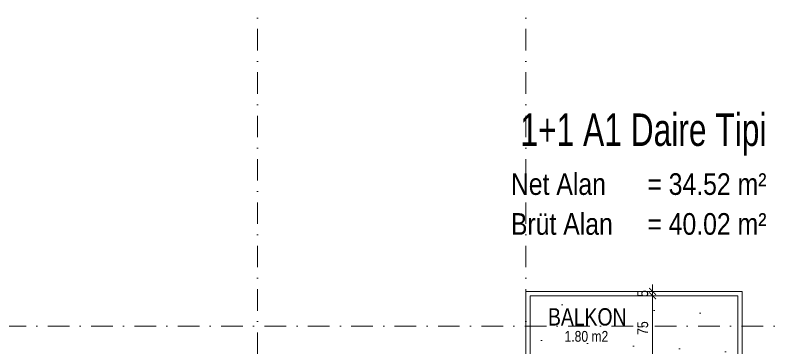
# Model space of a CAD drawing. Header units: centimetres. Extents: x 6300 to 11550, y 0 to 5300.
# Drawn here: x 8410 to 9289, y 2921 to 3306 of the extents above; entities that cross this region are included whole.
import ezdxf
from ezdxf.enums import TextEntityAlignment as Align
from ezdxf.xclip import XClip

# ---------------------------------------------------------------- set-up
doc = ezdxf.new("R2010")
doc.units = ezdxf.units.CM
doc.header["$LTSCALE"] = 100
doc.header["$XCLIPFRAME"] = 0
doc.linetypes.add('D BLOK_AKS_NK$0$DASHDOT2', pattern=[0.5, 0.25, -0.125, 0, -0.125])
for name, color, linetype, lineweight in [('D BLOK_AKS_NK$0$MYD - AKS', 8, 'D BLOK_AKS_NK$0$DASHDOT2', 15), ('D BLOK_ZK$0$MYD - DIM-IC', 10, 'Continuous', 20), ('xref_1+1_A1_PLAN$0$MYD - GOR-INCE', 5, 'Continuous', 15), ('xref_1+1_A1_TEXT$0$MYD - TEXT', 7, 'Continuous', 20), ('xref_1+1_A1_TEXT$0$MYD - TEXT-M2', 1, 'Continuous', 20)]:
    doc.layers.add(name, color=color, linetype=linetype, lineweight=lineweight)
doc.layers.add('xref_1+1_A1_TEXT$0$MYD - ALAN-BRUT', color=190, linetype='Continuous', lineweight=9, plot=False)
doc.layers.add('xref_1+1_A1_TEXT$0$MYD - ALAN-NET', color=30, linetype='Continuous', lineweight=9, plot=False)
doc.styles.add('D BLOK_ZK$0$MYD_1.25mm', font='ARIALN.TTF', dxfattribs={"height": 12.5})
doc.styles.add('xref_1+1_A1_TEXT$0$0ZG_2.50mm_B', font='arial.ttf', dxfattribs={"width": 0.8, "height": 25})
doc.styles.add('xref_1+1_A1_TEXT$0$0ZG_4.00mm_B', font='arial.ttf', dxfattribs={"width": 0.8, "height": 40})
doc.styles.add('xref_1+1_A1_TEXT$0$AUDIT_D_060603090556-2', font='ARIALN.TTF')
doc.styles.add('xref_1+1_A1_TEXT$0$Standard', font='arial.ttf')
doc.dimstyles.new('D BLOK_ZK$0$MYD_DIM050', dxfattribs={"dimscale": 0, "dimtxt": 12.5, "dimasz": 8, "dimexe": 5, "dimexo": 0, "dimgap": 5, "dimtad": 1, "dimdec": 1, "dimrnd": 0.5, "dimzin": 12, "dimdsep": 46, "dimtxsty": 'D BLOK_ZK$0$MYD_1.25mm', "dimblk": 'D BLOK_ZK$0$_ARCHTICK', "dimcen": 0.09, "dimdle": 5, "dimclrd": 256, "dimclre": 256, "dimclrt": 256, "dimadec": 0, "dimazin": 0, "dimtfac": 1, "dimtdec": 1, "dimtix": 1, "dimtofl": 0, "dimtmove": 2, "dimatfit": 1, "dimldrblk": 'D BLOK_ZK$0$_ARCHTICK', "dimfxl": 30, "dimfxlon": 1, "dimtolj": 1, "dimtzin": 0, "dimlwd": -1, "dimlwe": -1, "dimarcsym": 0})

# ---------------------------------------------------------------- blocks, each defined once
blk = doc.blocks.new('xref_1+1_A1_TEXT$0$TAG_MAHAL_01')
at = {"style": 'xref_1+1_A1_TEXT$0$Standard', "width": 0.65, "flags": 1}
blk.add_attdef('M2', text='', height=20, dxfattribs=at).set_placement((0, 0), align=Align.MIDDLE_RIGHT)
at = {"layer": 'xref_1+1_A1_TEXT$0$MYD - TEXT', "style": 'xref_1+1_A1_TEXT$0$0ZG_4.00mm_B', "width": 0.8}
blk.add_attdef('MAHAL_ADI', text='', height=40, dxfattribs=at).set_placement((0, -32.5), align=Align.MIDDLE_CENTER)
at = {"layer": 'xref_1+1_A1_TEXT$0$MYD - TEXT-M2', "style": 'xref_1+1_A1_TEXT$0$0ZG_2.50mm_B', "width": 0.8}
blk.add_attdef('MAHAL_M2', text='', height=25, dxfattribs=at).set_placement((0, -77.5), align=Align.MIDDLE_CENTER)
blk = doc.blocks.new('xref_1+1_A1_TEXT')
at = {"layer": 'xref_1+1_A1_TEXT$0$MYD - ALAN-NET'}
h = blk.add_hatch(dxfattribs=at)
h.set_pattern_fill('DOTS', color=1, scale=30, angle=60)
h.set_pattern_definition([(60, (-1500.417, -1858.747), (-29.3382, 44.43473), [0, -47.625])])
h.paths.add_polyline_path([(1417.13, 1032.68), (1077.13, 1032.68), (1077.13, 682.68), (1177.13, 682.68), (1177.13, 382.68), (1357.13, 382.68), (1357.13, 422.68), (1402.13, 422.68), (1402.13, 777.68), (1417.13, 777.68)])
h.paths.add_polyline_path([(1312.13, 1122.68), (1072.13, 1122.68), (1072.13, 1047.68), (1312.13, 1047.68)])
h.paths.add_polyline_path([(769.63, 1007.68), (787.13, 1007.68), (787.13, 1032.68), (1067.13, 1032.68), (1067.13, 687.68), (769.63, 687.68)])
h.paths.add_polyline_path([(1167.13, 672.68), (997.13, 672.68), (997.13, 576.93), (1012.13, 576.93), (1012.13, 496.93), (997.13, 496.93), (997.13, 467.68), (1072.13, 467.68), (1072.13, 382.68), (1167.13, 382.68)])
at = {"layer": 'xref_1+1_A1_TEXT$0$MYD - ALAN-BRUT'}
blk.add_lwpolyline([(757.13, 672.68), (757.13, 1047.68), (1067.13, 1047.68), (1067.13, 1127.68), (1317.13, 1127.68), (1317.13, 1047.68), (1432.13, 1047.68), (1432.13, 412.68), (1367.13, 412.68), (1367.13, 367.68), (1062.13, 367.68), (1062.13, 457.68), (982.13, 457.68), (982.13, 672.68)], close=True, dxfattribs=at)
at = {"layer": 'xref_1+1_A1_TEXT$0$MYD - ALAN-NET'}
blk.add_lwpolyline([(1312.13, 1122.68), (1072.13, 1122.68), (1072.13, 1047.68), (1312.13, 1047.68)], close=True, dxfattribs=at)
ref = blk.add_blockref('xref_1+1_A1_TEXT$0$TAG_MAHAL_01', (1137.82, 1114.48), dxfattribs=dict(xscale=-0.5, yscale=0.5, zscale=0.5))
ref.add_attrib('MAHAL_ADI', 'BALKON', dxfattribs={"layer": 'xref_1+1_A1_TEXT$0$MYD - TEXT', "height": 20, "style": 'xref_1+1_A1_TEXT$0$0ZG_4.00mm_B', "width": 0.8}).set_placement((1138.02, 1098.23), align=Align.MIDDLE_CENTER)
ref.add_attrib('MAHAL_M2', '1.80 m2', dxfattribs={"layer": 'xref_1+1_A1_TEXT$0$MYD - TEXT-M2', "height": 12.5, "style": 'xref_1+1_A1_TEXT$0$0ZG_2.50mm_B', "width": 0.8}).set_placement((1137.04, 1075.73), align=Align.MIDDLE_CENTER)
at = {"layer": 'xref_1+1_A1_TEXT$0$MYD - TEXT', "color": 2, "insert": (1345.1, 1192.79), "char_height": 50, "width": 651.9555, "attachment_point": 9, "line_spacing_factor": 1.105468, "style": 'xref_1+1_A1_TEXT$0$AUDIT_D_060603090556-2'}
blk.add_mtext('{\\fArial|b0|i0|c162|p34;\\H0.75x;\\W0.7;1+1 A1 Daire Tipi}\\P{\\H0.5x;\\C1;Net Alan      = 34.52 m² \\PBrüt Alan     = 40.02 m² }', dxfattribs=at)
blk = doc.blocks.new('xref_1+1_A1_PLAN')
at = {"layer": 'xref_1+1_A1_PLAN$0$MYD - GOR-INCE'}
blk.add_lwpolyline([(768.35, 1034.58), (768.35, 1114.58), (518.35, 1114.58), (518.35, 1109.58), (518.35, 1034.58), (523.35, 1034.58), (523.35, 1109.58), (763.35, 1109.58), (763.35, 1034.58)], close=True, dxfattribs=at)
blk = doc.blocks.new('D BLOK_AKS_NK')
at = {"layer": 'D BLOK_AKS_NK$0$MYD - AKS'}
for points in [[(2390.11, 3540.24), (2390.11, 942.88)], [(2700.11, 3540.24), (2700.11, 942.88)], [(193.78, 2946.42), (4534.65, 2946.42)]]:
    blk.add_lwpolyline(points, dxfattribs=at)
blk = doc.blocks.new('D BLOK_ZK$0$_ARCHTICK')
at = {"color": 0, "linetype": 'ByBlock', "const_width": 0.15}
blk.add_lwpolyline([(-0.5, -0.5), (0.5, 0.5)], dxfattribs=at)
blk = doc.blocks.new('*D222')
at = {"layer": 'D BLOK_ZK$0$MYD - DIM-IC', "transparency": 16777216}
for p, q in [((2846.53, 2901.42), (2846.53, 2986.42)), ((2846.53, 2981.42), (2851.53, 2981.42)), ((2846.53, 2906.42), (2851.53, 2906.42))]:
    blk.add_line(p, q, dxfattribs=at)
at = {"layer": 'Defpoints', "color": 0, "transparency": 16777216}
for p in [(2846.53, 2981.42), (2846.53, 2981.42), (2846.53, 2906.42)]:
    blk.add_point(p, dxfattribs=at)
at = {"layer": 'D BLOK_ZK$0$MYD - DIM-IC', "transparency": 16777216, "xscale": 8, "yscale": 8, "zscale": 8}
for p, rotation in [((2846.53, 2981.42), 90), ((2846.53, 2906.42), 270)]:
    blk.add_blockref('D BLOK_ZK$0$_ARCHTICK', p, dxfattribs=dict(at, rotation=rotation))
at = {"layer": 'D BLOK_ZK$0$MYD - DIM-IC', "transparency": 16777216, "insert": (2835.18, 2943.92), "char_height": 12.5, "attachment_point": 5, "rotation": 90, "style": 'D BLOK_ZK$0$MYD_1.25mm'}
blk.add_mtext('\\A1;75', dxfattribs=at)
blk = doc.blocks.new('*D223')
at = {"layer": 'D BLOK_ZK$0$MYD - DIM-IC', "transparency": 16777216}
for p, q in [((2846.53, 2986.42), (2846.53, 2994.42)), ((2846.53, 2986.42), (2841.53, 2986.42)), ((2846.53, 2981.42), (2851.53, 2981.42)), ((2846.53, 2981.42), (2846.53, 2973.42))]:
    blk.add_line(p, q, dxfattribs=at)
at = {"layer": 'Defpoints', "color": 0, "transparency": 16777216}
for p in [(2846.53, 2986.42), (2846.53, 2986.42), (2846.53, 2981.42)]:
    blk.add_point(p, dxfattribs=at)
at = {"layer": 'D BLOK_ZK$0$MYD - DIM-IC', "transparency": 16777216, "xscale": 8, "yscale": 8, "zscale": 8}
for p, rotation in [((2846.53, 2986.42), 270), ((2846.53, 2981.42), 90)]:
    blk.add_blockref('D BLOK_ZK$0$_ARCHTICK', p, dxfattribs=dict(at, rotation=rotation))
at = {"layer": 'D BLOK_ZK$0$MYD - DIM-IC', "transparency": 16777216, "insert": (2835.18, 2983.92), "char_height": 12.5, "attachment_point": 5, "rotation": 90, "style": 'D BLOK_ZK$0$MYD_1.25mm'}
blk.add_mtext('\\A1;5', dxfattribs=at)
blk = doc.blocks.new('D BLOK_ZK')
blk.add_blockref('D BLOK_AKS_NK', (0, 0))
ref = blk.add_blockref('xref_1+1_A1_TEXT', (1632.99, 1858.75))
XClip(ref).set_block_clipping_path([(40.3401517977, 263.1333952673), (1465.9969337412, 1393.9219120304)])
ref = blk.add_blockref('xref_1+1_A1_PLAN', (3468.46, 1871.85), dxfattribs=dict(xscale=-1))
XClip(ref).set_block_clipping_path([(268.2978954605, 247.7881395733), (1164.7454326769, 1227.4234827665)])
at = {"layer": 'D BLOK_ZK$0$MYD - DIM-IC'}
for base, p1, p2, picture, middle in [((2846.53, 2986.42), (2846.53, 2981.42), (2846.53, 2986.42), '*D223', (2835.18, 2983.92)), ((2846.53, 2981.42), (2846.53, 2906.42), (2846.53, 2981.42), '*D222', (2835.18, 2943.92))]:
    dim = blk.add_linear_dim(base=base, p1=p1, p2=p2, angle=90, dimstyle='D BLOK_ZK$0$MYD_DIM050', override={"dimscale": 1}, dxfattribs=at)
    dim.commit()
    dim.dimension.update_dxf_attribs({"geometry": picture, "text_midpoint": middle})

msp = doc.modelspace()

# ---------------------------------------------------------------- block references
ref = msp.add_blockref('D BLOK_ZK', (6300, 0))
XClip(ref).set_block_clipping_path([(24.9999999999, 25.0000000598), (4724.9999999999, 4424.0000000001)])

doc.saveas('drawing.dxf')
